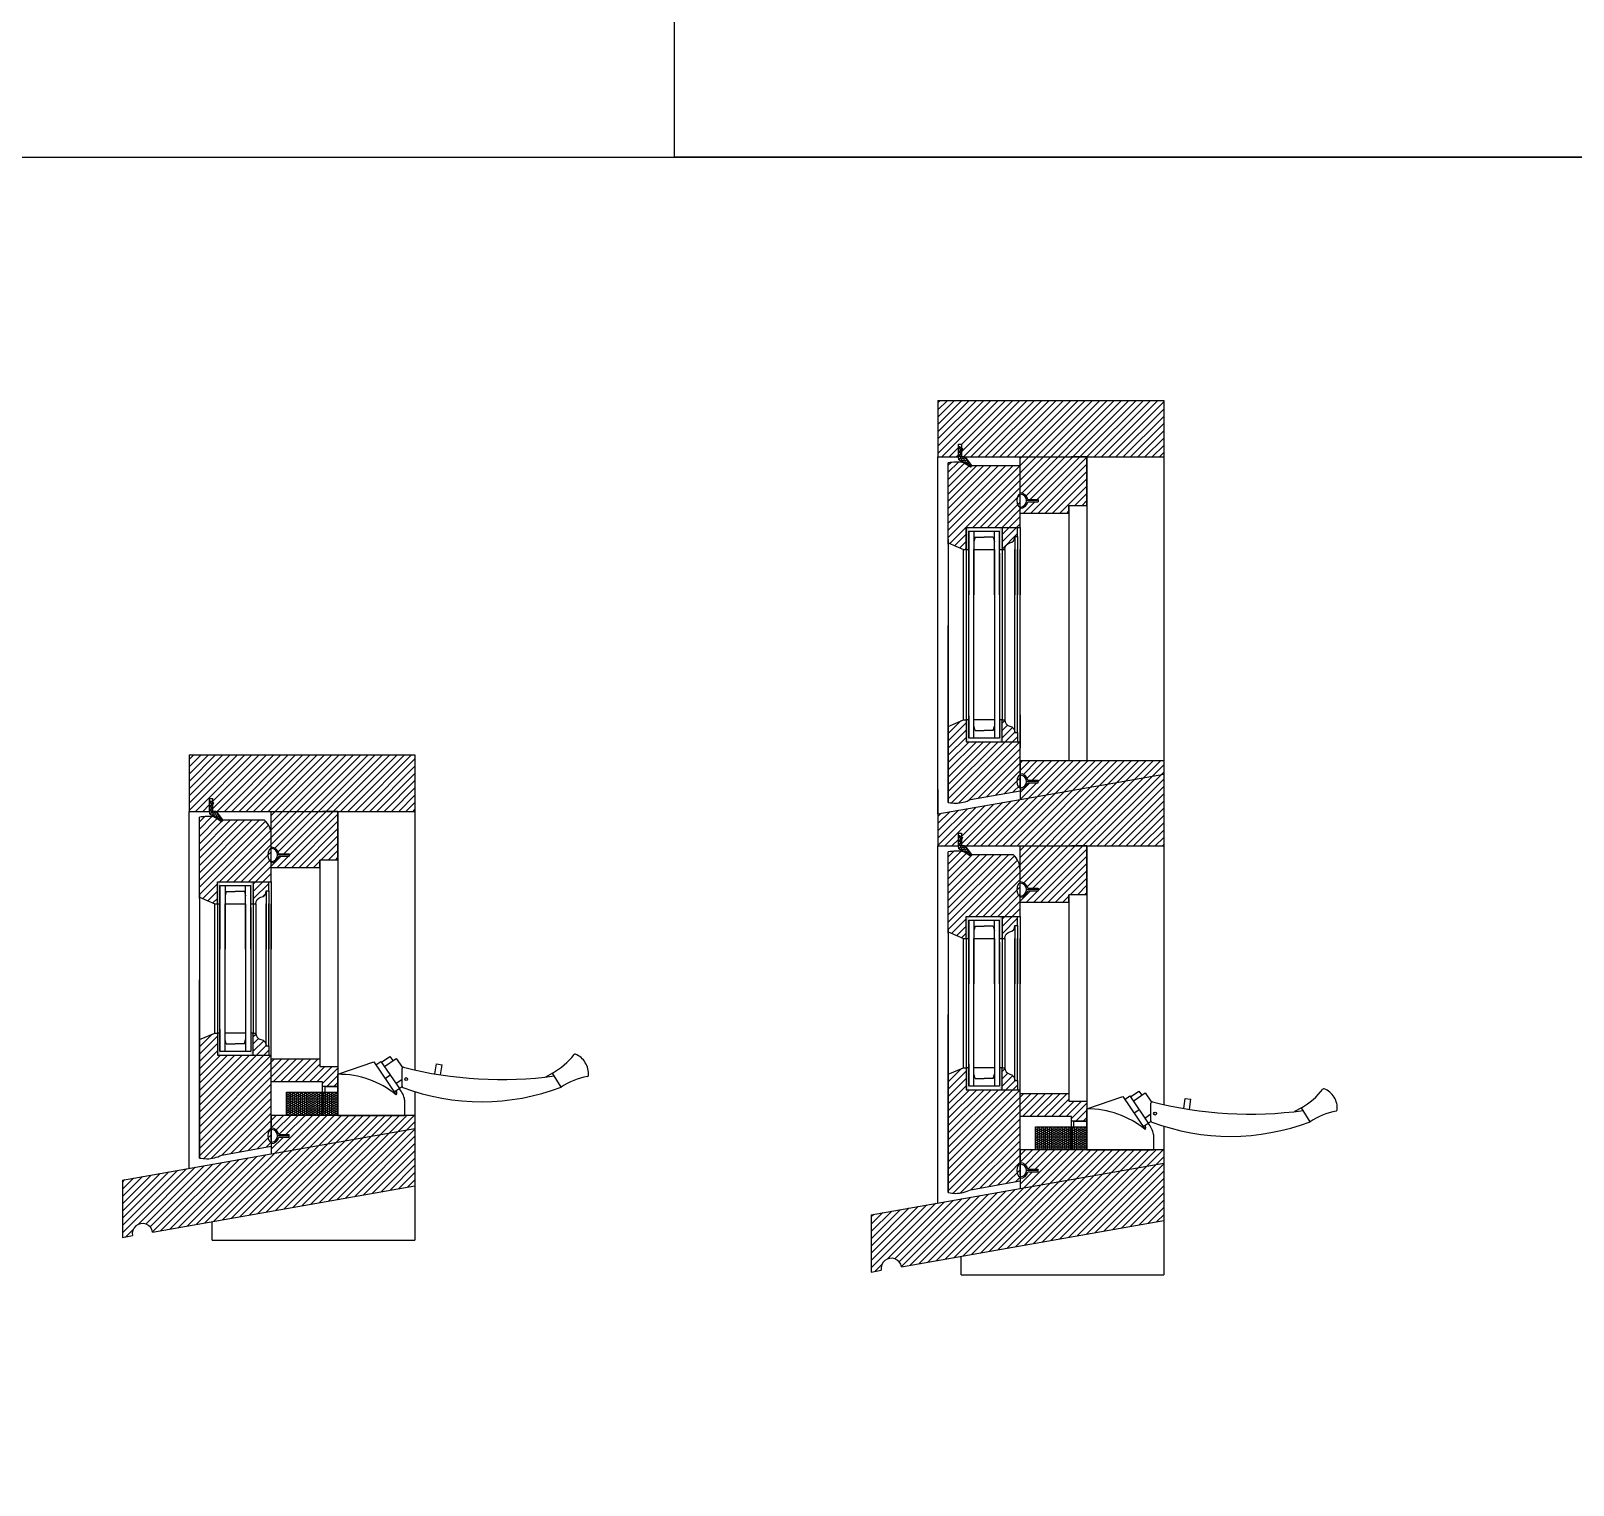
# Model space of a CAD drawing. Header units: inches. Extents: x 1985 to 11287, y 379 to 3234.
# Drawn here: x 8976.57 to 9014.13, y 1786.76 to 1822.18 of the extents above; entities that cross this region are included whole.
import ezdxf

# ---------------------------------------------------------------- set-up
doc = ezdxf.new("R2010")
doc.units = ezdxf.units.IN
doc.header["$MEASUREMENT"] = 0
for name, color, linetype in [('glass 99', 6, 'CONTINUOUS'), ('glazing tape 99', 7, 'CONTINUOUS'), ('hardware 99', 94, 'CONTINUOUS'), ('hatch 99', 1, 'CONTINUOUS'), ('separation 99', 3, 'CONTINUOUS'), ('weatherstripping 99', 5, 'CONTINUOUS'), ('wood detail 99', 7, 'CONTINUOUS')]:
    doc.layers.add(name, color=color, linetype=linetype)
pattern_1 = [(45, (8567.92054, 1741.58993), (-0.088388348, 0.088388348), [])]

msp = doc.modelspace()

# ---------------------------------------------------------------- hatches: boundary and pattern name
at = {"layer": 'glazing tape 99'}
h = msp.add_hatch(color=256, dxfattribs=at)
h.paths.add_polyline_path([(8999.412384, 1809.549041), (8999.349884, 1809.549041), (8999.349884, 1810.084755), (8999.412384, 1810.084755)])
h.paths.add_polyline_path([(9000.224884, 1809.549041), (9000.162384, 1809.549041), (9000.162384, 1810.084755), (9000.224884, 1810.084755)])
h = msp.add_hatch(color=256, dxfattribs=at)
h.paths.add_polyline_path([(8999.412384, 1805.399159), (8999.349884, 1805.399159), (8999.349884, 1804.863445), (8999.412384, 1804.863445)])
h.paths.add_polyline_path([(9000.224884, 1805.399159), (9000.162384, 1805.399159), (9000.162384, 1804.863445), (9000.224884, 1804.863445)])
h = msp.add_hatch(color=256, dxfattribs=at)
h.paths.add_polyline_path([(8981.171791, 1800.917864), (8981.109291, 1800.917864), (8981.109291, 1801.453579), (8981.171791, 1801.453579)])
h.paths.add_polyline_path([(8981.984291, 1800.917864), (8981.921791, 1800.917864), (8981.921791, 1801.453579), (8981.984291, 1801.453579)])
h = msp.add_hatch(color=256, dxfattribs=at)
h.paths.add_polyline_path([(8999.412384, 1800.074834), (8999.349884, 1800.074834), (8999.349884, 1800.610548), (8999.412384, 1800.610548)])
h.paths.add_polyline_path([(9000.224884, 1800.074834), (9000.162384, 1800.074834), (9000.162384, 1800.610548), (9000.224884, 1800.610548)])
h = msp.add_hatch(color=256, dxfattribs=at)
h.paths.add_polyline_path([(8981.171791, 1797.767982), (8981.109291, 1797.767982), (8981.109291, 1797.232268), (8981.171791, 1797.232268)])
h.paths.add_polyline_path([(8981.984291, 1797.767982), (8981.921791, 1797.767982), (8981.921791, 1797.232268), (8981.984291, 1797.232268)])
h = msp.add_hatch(color=256, dxfattribs=at)
h.paths.add_polyline_path([(8999.412384, 1796.924952), (8999.349884, 1796.924952), (8999.349884, 1796.389238), (8999.412384, 1796.389238)])
h.paths.add_polyline_path([(9000.224884, 1796.924952), (9000.162384, 1796.924952), (9000.162384, 1796.389238), (9000.224884, 1796.389238)])
at = {"layer": 'hardware 99'}
h = msp.add_hatch(dxfattribs=at)
h.set_pattern_fill('HONEY', color=256, scale=0.25, style=0)
h.set_pattern_definition([(0, (8579.83213, 1546.560056), (0.046875, 0.0270632937), [0.03125, -0.0625]), (120, (8579.83213, 1546.560056), (-0.0468749999, 0.027063294), [0.03125, -0.0625]), (60, (8579.83213, 1546.560056), (1e-10, 0.0541265877), [-0.0625, 0.03125])])
h.paths.add_polyline_path([(8982.796791, 1796.326531), (8982.796791, 1795.764031), (8984.046791, 1795.764031), (8984.046791, 1796.326531)])
h = msp.add_hatch(dxfattribs=at)
h.set_pattern_fill('HONEY', color=256, scale=0.25, style=0)
h.set_pattern_definition([(0, (8598.07272, 1545.717026), (0.046875, 0.0270632937), [0.03125, -0.0625]), (120, (8598.07272, 1545.717026), (-0.0468749999, 0.027063294), [0.03125, -0.0625]), (60, (8598.07272, 1545.717026), (1e-10, 0.0541265877), [-0.0625, 0.03125])])
h.paths.add_polyline_path([(9001.037384, 1795.4835), (9001.037384, 1794.921), (9002.287384, 1794.921), (9002.287384, 1795.4835)])
at = {"layer": 'hatch 99'}
h = msp.add_hatch(dxfattribs=at)
h.set_pattern_fill('ANSI31', color=256, style=0)
h.set_pattern_definition(pattern_1)
h.paths.add_polyline_path([(8998.662384, 1813.174041), (8998.662384, 1811.799041), (8999.162433, 1811.799041), (8999.162433, 1812.111541), (8999.232433, 1812.111541), (8999.232433, 1811.799041), (9004.162384, 1811.799041), (9004.162384, 1813.174041)])
h.paths.add_polyline_path([(8999.47453, 1811.59035, 0.141972216), (8999.092188, 1811.672421, 0.035496617), (8998.912384, 1811.655355), (8998.912384, 1809.709755), (8999.287384, 1809.549041), (8999.349884, 1809.549041), (8999.349884, 1810.084755), (9000.662384, 1810.084755), (9000.662384, 1811.299041), (9000.662384, 1811.59035)])
h.paths.add_polyline_path([(9000.537384, 1809.861541), (9000.599884, 1809.861541), (9000.599884, 1810.084755), (9000.224884, 1810.084755), (9000.224884, 1809.549041), (9000.287384, 1809.549041, -0.375199902), (9000.412384, 1809.705291, 0.350781059), (9000.537384, 1809.848418)])
h.paths.add_polyline_path([(9001.099884, 1810.767341), (9001.099884, 1810.704841), (9000.847261, 1810.704841, -0.365977382), (9000.662384, 1810.548591), (9000.662384, 1810.424041), (9001.849884, 1810.424041), (9001.849884, 1810.611541), (9002.287384, 1810.611541), (9002.287384, 1811.799041), (9000.662384, 1811.799041), (9000.662384, 1811.049041), (9000.662384, 1810.923591, -0.365977382), (9000.847261, 1810.767341)])
h = msp.add_hatch(dxfattribs=at)
h.set_pattern_fill('ANSI31', color=256, style=0)
h.set_pattern_definition(pattern_1)
h.paths.add_polyline_path([(9000.224884, 1804.863445), (9000.599884, 1804.863445), (9000.599884, 1805.086659), (9000.537384, 1805.086659), (9000.537384, 1805.099781, 0.350781055), (9000.412384, 1805.242909, -0.375199902), (9000.287384, 1805.399159), (9000.224884, 1805.399159)])
h.paths.add_polyline_path([(9000.662384, 1804.863445), (8999.349884, 1804.863445), (8999.349884, 1805.399159), (8999.287384, 1805.399159), (8998.912384, 1805.238445), (8998.912384, 1805.158087), (8998.912384, 1803.385402, 0.035496617), (8999.092188, 1803.368336, 0.12567906), (8999.455163, 1803.45795), (9000.662384, 1803.670816), (9000.662384, 1804.395207)])
h.paths.add_polyline_path([(9000.662384, 1804.395207), (9000.662384, 1804.082707, -0.365977382), (9000.847261, 1803.926457), (9001.099884, 1803.926457), (9001.099884, 1803.863957), (9000.847261, 1803.863957, -0.365977382), (9000.662384, 1803.707707), (9000.662384, 1803.457689), (9004.162384, 1804.074834), (9004.162384, 1804.395207)])
h.paths.add_polyline_path([(9000.662384, 1803.457689), (8998.662384, 1803.105035), (8998.662384, 1802.324834), (8999.162433, 1802.324834), (8999.162433, 1802.637334), (8999.232433, 1802.637334), (8999.232433, 1802.324834), (9004.162384, 1802.324834), (9004.162384, 1804.074834)])
h.paths.add_polyline_path([(9000.662384, 1802.324834), (9000.662384, 1801.637334), (9000.662384, 1801.449384, -0.365977382), (9000.847261, 1801.293134), (9001.099884, 1801.293134), (9001.099884, 1801.230634), (9000.847261, 1801.230634, -0.365977382), (9000.662384, 1801.074384), (9000.662384, 1800.949834), (9001.849884, 1800.949834), (9001.849884, 1801.137334), (9002.287384, 1801.137334), (9002.287384, 1802.324834)])
h.paths.add_polyline_path([(8999.47453, 1802.116143, 0.141972216), (8999.092188, 1802.198214, 0.035496617), (8998.912384, 1802.181148), (8998.912384, 1800.235548), (8999.287384, 1800.074834), (8999.349884, 1800.074834), (8999.349884, 1800.610548), (9000.662384, 1800.610548), (9000.662384, 1801.741143, 0.215250437), (9000.493103, 1802.116143)])
h.paths.add_polyline_path([(9000.224884, 1800.074834), (9000.287384, 1800.074834, -0.375199902), (9000.412384, 1800.231084, 0.350781059), (9000.537384, 1800.374212), (9000.537384, 1800.387334), (9000.599884, 1800.387334), (9000.599884, 1800.610548), (9000.224884, 1800.610548)])
h = msp.add_hatch(dxfattribs=at)
h.set_pattern_fill('ANSI31', color=256, style=0)
h.set_pattern_definition(pattern_1)
h.paths.add_polyline_path([(8982.296791, 1801.230364), (8982.359291, 1801.230364), (8982.359291, 1801.453579), (8981.984291, 1801.453579), (8981.984291, 1800.917864), (8982.046791, 1800.917864, -0.375199902), (8982.171791, 1801.074114, 0.350781059), (8982.296791, 1801.217242)])
h.paths.add_polyline_path([(8982.421791, 1801.453579), (8982.421791, 1802.584173, 0.215250437), (8982.25251, 1802.959173), (8981.233938, 1802.959173, 0.141972216), (8980.851595, 1803.041245, 0.035496617), (8980.671791, 1803.024178), (8980.671791, 1801.078579), (8981.046791, 1800.917864), (8981.109291, 1800.917864), (8981.109291, 1801.453579)])
h.paths.add_polyline_path([(8982.421791, 1802.417864), (8982.421791, 1802.292414, -0.365977382), (8982.606669, 1802.136164), (8982.859291, 1802.136164), (8982.859291, 1802.073664), (8982.606669, 1802.073664, -0.365977382), (8982.421791, 1801.917414), (8982.421791, 1801.792864), (8983.609291, 1801.792864), (8983.609291, 1801.980364), (8984.046791, 1801.980364), (8984.046791, 1803.167864), (8982.421791, 1803.167864)])
h.paths.add_polyline_path([(8985.921791, 1803.167864), (8985.921791, 1804.542864), (8980.421791, 1804.542864), (8980.421791, 1803.167864), (8980.92184, 1803.167864), (8980.92184, 1803.480364), (8980.99184, 1803.480364), (8980.99184, 1803.167864)])
h = msp.add_hatch(dxfattribs=at)
h.set_pattern_fill('ANSI31', color=256, style=0)
h.set_pattern_definition(pattern_1)
h.paths.add_polyline_path([(8982.359291, 1797.232268), (8982.359291, 1797.455482), (8982.296791, 1797.455482), (8982.296791, 1797.468605, 0.350781055), (8982.171791, 1797.611732, -0.375199902), (8982.046791, 1797.767982), (8981.984291, 1797.767982), (8981.984291, 1797.232268)])
h.paths.add_polyline_path([(8982.421791, 1797.232268), (8981.109291, 1797.232268), (8981.109291, 1797.767982), (8981.046791, 1797.767982), (8980.671791, 1797.607268), (8980.671791, 1797.526911), (8980.671791, 1794.724326, 0.035496617), (8980.851595, 1794.70726, 0.12567906), (8981.214571, 1794.796874), (8982.421791, 1795.009739), (8982.421791, 1795.764031)])
h.paths.add_polyline_path([(8983.671791, 1796.576531), (8983.671791, 1796.464031), (8984.046791, 1796.464031), (8984.046791, 1796.951531), (8983.609291, 1796.951531), (8983.609291, 1797.139031), (8982.421791, 1797.139031), (8982.421791, 1796.951531), (8982.421791, 1796.576531)])
h.paths.add_polyline_path([(8982.421791, 1795.764031), (8982.421791, 1795.451531, -0.365977382), (8982.606669, 1795.295281), (8982.859291, 1795.295281), (8982.859291, 1795.232781), (8982.606669, 1795.232781, -0.365977382), (8982.421791, 1795.076531), (8982.421791, 1794.826513), (8985.921791, 1795.443658), (8985.921791, 1795.764031)])
h.paths.add_polyline_path([(8982.421791, 1794.826513), (8978.796791, 1794.187328), (8978.796791, 1792.791116), (8979.040852, 1792.834151, -1), (8979.533256, 1792.920975), (8985.921791, 1794.047446), (8985.921791, 1795.443658)])
h = msp.add_hatch(dxfattribs=at)
h.set_pattern_fill('ANSI31', color=256, style=0)
h.set_pattern_definition(pattern_1)
h.paths.add_polyline_path([(9000.224884, 1796.389238), (9000.599884, 1796.389238), (9000.599884, 1796.612452), (9000.537384, 1796.612452), (9000.537384, 1796.625574, 0.350781055), (9000.412384, 1796.768702, -0.375199902), (9000.287384, 1796.924952), (9000.224884, 1796.924952)])
h.paths.add_polyline_path([(9000.662384, 1796.389238), (8999.349884, 1796.389238), (8999.349884, 1796.924952), (8999.287384, 1796.924952), (8998.912384, 1796.764238), (8998.912384, 1796.683881), (8998.912384, 1793.881296, 0.035496617), (8999.092188, 1793.864229, 0.12567906), (8999.455163, 1793.953844), (9000.662384, 1794.166709), (9000.662384, 1794.921)])
h.paths.add_polyline_path([(9001.912384, 1795.7335), (9001.912384, 1795.621), (9002.287384, 1795.621), (9002.287384, 1796.1085), (9001.849884, 1796.1085), (9001.849884, 1796.296), (9000.662384, 1796.296), (9000.662384, 1796.1085), (9000.662384, 1795.7335)])
h.paths.add_polyline_path([(9004.162384, 1794.600627), (9004.162384, 1794.921), (9000.662384, 1794.921), (9000.662384, 1794.6085, -0.365977382), (9000.847261, 1794.45225), (9001.099884, 1794.45225), (9001.099884, 1794.38975), (9000.847261, 1794.38975, -0.365977382), (9000.662384, 1794.2335), (9000.662384, 1793.983483)])
h.paths.add_polyline_path([(9000.662384, 1793.983483), (8997.037384, 1793.344297), (8997.037384, 1791.948086), (8997.281444, 1791.99112, -1), (8997.773848, 1792.077944), (9004.162384, 1793.204416), (9004.162384, 1794.600627)])
at = {"layer": 'weatherstripping 99'}
h = msp.add_hatch(dxfattribs=at)
h.set_pattern_fill('HONEY', color=256, scale=0.25, angle=-90, style=0)
h.set_pattern_definition([(90, (8739.681088, 1391.02209), (0.0270632938, 0.046875), [0.03125, -0.0625]), (330, (8739.681088, 1391.02209), (0.027063294, -0.0468749999), [0.03125, -0.0625]), (30, (8739.681088, 1391.02209), (0.0541265877, 1e-10), [-0.0625, 0.03125])])
h.paths.add_polyline_path([(8999.323237, 1811.792816, 0.232445164), (8999.31057, 1811.799041), (8999.240933, 1811.799041, -0.414213562), (8999.224933, 1811.815041), (8999.224933, 1811.932041), (8999.256433, 1812.005084), (8999.197558, 1812.046162, 0.153488459), (8999.188403, 1812.049041), (8999.178433, 1812.049041, 0.414213562), (8999.162433, 1812.033041), (8999.162433, 1811.745313, 0.256161577), (8999.16983, 1811.731823), (8999.445601, 1811.555949, 0.35180203), (8999.465518, 1811.558125), (8999.477484, 1811.570091, 0.377155593), (8999.478837, 1811.59118)])
h = msp.add_hatch(dxfattribs=at)
h.set_pattern_fill('HONEY', color=256, scale=0.25, angle=-90, style=0)
h.set_pattern_definition([(90, (8721.440496, 1382.390915), (0.0270632938, 0.046875), [0.03125, -0.0625]), (330, (8721.440496, 1382.390915), (0.027063294, -0.0468749999), [0.03125, -0.0625]), (30, (8721.440496, 1382.390915), (0.0541265877, 1e-10), [-0.0625, 0.03125])])
h.paths.add_polyline_path([(8981.082644, 1803.161639, 0.232445164), (8981.069977, 1803.167864), (8981.00034, 1803.167864, -0.414213562), (8980.98434, 1803.183864), (8980.98434, 1803.300864), (8981.01584, 1803.373907), (8980.956966, 1803.414986, 0.153488459), (8980.94781, 1803.417864), (8980.93784, 1803.417864, 0.414213562), (8980.92184, 1803.401864), (8980.92184, 1803.114137, 0.256161577), (8980.929237, 1803.100647), (8981.205008, 1802.924773, 0.35180203), (8981.224925, 1802.926949), (8981.236891, 1802.938915, 0.377155593), (8981.238244, 1802.960004)])
h = msp.add_hatch(dxfattribs=at)
h.set_pattern_fill('HONEY', color=256, scale=0.25, angle=-90, style=0)
h.set_pattern_definition([(90, (8739.681088, 1381.547884), (0.0270632938, 0.046875), [0.03125, -0.0625]), (330, (8739.681088, 1381.547884), (0.027063294, -0.0468749999), [0.03125, -0.0625]), (30, (8739.681088, 1381.547884), (0.0541265877, 1e-10), [-0.0625, 0.03125])])
h.paths.add_polyline_path([(8999.323237, 1802.318609, 0.232445164), (8999.31057, 1802.324834), (8999.240933, 1802.324834, -0.414213562), (8999.224933, 1802.340834), (8999.224933, 1802.457834), (8999.256433, 1802.530877), (8999.197558, 1802.571956, 0.153488459), (8999.188403, 1802.574834), (8999.178433, 1802.574834, 0.414213562), (8999.162433, 1802.558834), (8999.162433, 1802.271107, 0.256161577), (8999.16983, 1802.257617), (8999.445601, 1802.081742, 0.35180203), (8999.465518, 1802.083919), (8999.477484, 1802.095885, 0.377155593), (8999.478837, 1802.116973)])

# ---------------------------------------------------------------- linework, layer by layer
at = {"layer": 'glass 99'}
for p, q in [((8999.412384, 1809.991005), (8999.412384, 1808.441922)), ((8999.412384, 1809.455291), (8999.412384, 1809.991005)), ((8999.412384, 1809.991005), (9000.162384, 1809.991005)), ((8999.537384, 1809.991005), (8999.537384, 1808.441922)), ((9000.037384, 1808.441922), (9000.037384, 1809.991005)), ((9000.162384, 1808.441922), (9000.162384, 1809.991005)), ((8999.567375, 1809.849135), (8999.537384, 1809.741352)), ((8999.567375, 1809.849135), (8999.787384, 1809.849135)), ((9000.007392, 1809.849135), (8999.787384, 1809.849135)), ((9000.007392, 1809.849135), (9000.037384, 1809.741352)), ((8999.412384, 1804.957195), (8999.412384, 1809.455291)), ((8999.537384, 1804.957195), (8999.537384, 1809.549041)), ((8999.537384, 1809.549041), (9000.037384, 1809.549041)), ((9000.037384, 1809.549041), (9000.037384, 1804.957195)), ((9000.162384, 1809.455291), (9000.162384, 1804.957195)), ((8999.412384, 1805.492909), (8999.412384, 1804.957195)), ((9000.037384, 1805.399159), (8999.537384, 1805.399159)), ((8999.567375, 1805.134779), (8999.537384, 1805.242561)), ((8999.567375, 1805.134779), (8999.787384, 1805.134779)), ((9000.007392, 1805.134779), (8999.787384, 1805.134779)), ((9000.007392, 1805.134779), (9000.037384, 1805.242561)), ((8999.412384, 1804.957195), (9000.162384, 1804.957195)), ((8981.171791, 1801.359829), (8981.171791, 1799.810746)), ((8981.171791, 1800.824114), (8981.171791, 1801.359829)), ((8981.171791, 1801.359829), (8981.921791, 1801.359829)), ((8981.296791, 1801.359829), (8981.296791, 1799.810746)), ((8981.796791, 1799.810746), (8981.796791, 1801.359829)), ((8981.921791, 1799.810746), (8981.921791, 1801.359829)), ((8981.326783, 1801.217959), (8981.296791, 1801.110176)), ((8981.326783, 1801.217959), (8981.546791, 1801.217959)), ((8981.7668, 1801.217959), (8981.546791, 1801.217959)), ((8981.7668, 1801.217959), (8981.796791, 1801.110176)), ((8981.171791, 1797.326018), (8981.171791, 1800.824114)), ((8981.296791, 1797.326018), (8981.296791, 1800.917864)), ((8981.296791, 1800.917864), (8981.796791, 1800.917864)), ((8981.796791, 1800.917864), (8981.796791, 1797.326018)), ((8981.921791, 1800.824114), (8981.921791, 1797.326018)), ((8999.412384, 1800.516798), (8999.412384, 1798.967716)), ((8999.412384, 1799.981084), (8999.412384, 1800.516798)), ((8999.412384, 1800.516798), (9000.162384, 1800.516798)), ((8999.537384, 1800.516798), (8999.537384, 1798.967716)), ((8999.567375, 1800.374928), (8999.537384, 1800.267146)), ((8999.567375, 1800.374928), (8999.787384, 1800.374928)), ((9000.007392, 1800.374928), (8999.787384, 1800.374928)), ((9000.007392, 1800.374928), (9000.037384, 1800.267146)), ((9000.037384, 1798.967716), (9000.037384, 1800.516798)), ((9000.162384, 1798.967716), (9000.162384, 1800.516798)), ((8999.412384, 1796.482988), (8999.412384, 1799.981084)), ((8999.537384, 1796.482988), (8999.537384, 1800.074834)), ((8999.537384, 1800.074834), (9000.037384, 1800.074834)), ((9000.037384, 1800.074834), (9000.037384, 1796.482988)), ((9000.162384, 1799.981084), (9000.162384, 1796.482988)), ((8981.171791, 1797.861732), (8981.171791, 1797.326018)), ((8981.796791, 1797.767982), (8981.296791, 1797.767982)), ((8981.326783, 1797.503602), (8981.296791, 1797.611385)), ((8981.7668, 1797.503602), (8981.796791, 1797.611385)), ((8981.171791, 1797.326018), (8981.921791, 1797.326018)), ((8981.326783, 1797.503602), (8981.546791, 1797.503602)), ((8981.7668, 1797.503602), (8981.546791, 1797.503602)), ((8999.412384, 1797.018702), (8999.412384, 1796.482988)), ((9000.037384, 1796.924952), (8999.537384, 1796.924952)), ((8999.412384, 1796.482988), (9000.162384, 1796.482988)), ((8999.567375, 1796.660572), (8999.537384, 1796.768355)), ((8999.567375, 1796.660572), (8999.787384, 1796.660572)), ((9000.007392, 1796.660572), (8999.787384, 1796.660572)), ((9000.007392, 1796.660572), (9000.037384, 1796.768355))]:
    msp.add_line(p, q, dxfattribs=at)
at = {"layer": 'hardware 99'}
for p, q in [((8984.046791, 1796.764031), (8984.921791, 1797.064031)), ((8984.921791, 1797.064031), (8985.466791, 1796.264031)), ((8984.969085, 1796.994609), (8985.093052, 1797.079061)), ((8985.093052, 1797.079061), (8985.543465, 1796.417905)), ((8985.107127, 1797.0584), (8985.313738, 1797.199154)), ((8985.177504, 1796.955094), (8985.46676, 1797.15215)), ((8985.313738, 1797.199154), (8985.384116, 1797.095849)), ((8985.46676, 1797.15215), (8985.619971, 1796.927253)), ((8985.609291, 1796.472263), (8985.609291, 1796.904302)), ((8986.408562, 1796.772675), (8986.443253, 1797.017482)), ((8986.443253, 1797.017482), (8986.581868, 1796.997839)), ((8986.546791, 1796.750312), (8986.581868, 1796.997839)), ((8983.734291, 1796.326531), (8983.734291, 1796.464031)), ((8983.734291, 1796.464031), (8984.046791, 1796.464031)), ((8985.194291, 1796.664031), (8985.318258, 1796.748483)), ((8985.419498, 1796.333452), (8985.610564, 1796.463616)), ((8985.459012, 1796.541872), (8985.609291, 1796.644249)), ((8989.275062, 1796.792824), (8989.105175, 1796.697843)), ((8989.484291, 1796.451531), (8989.275062, 1796.792824)), ((8982.796791, 1795.764031), (8982.796791, 1796.326531)), ((8982.796791, 1796.326531), (8984.046791, 1796.326531)), ((9002.287384, 1795.921), (9003.162384, 1796.221)), ((9003.162384, 1796.221), (9003.707384, 1795.421)), ((9003.209677, 1796.151579), (9003.333644, 1796.236031)), ((9003.333644, 1796.236031), (9003.784057, 1795.574874)), ((9003.34772, 1796.21537), (9003.554331, 1796.356124)), ((9003.418097, 1796.112064), (9003.707353, 1796.30912)), ((9003.554331, 1796.356124), (9003.624708, 1796.252818)), ((9003.707353, 1796.30912), (9003.860564, 1796.084223)), ((9004.649154, 1795.929645), (9004.683846, 1796.174452)), ((9004.683846, 1796.174452), (9004.822461, 1796.154809)), ((9004.787384, 1795.907282), (9004.822461, 1796.154809)), ((8984.046791, 1795.764031), (8982.796791, 1795.764031)), ((9003.434884, 1795.821), (9003.558851, 1795.905453)), ((9003.699605, 1795.698841), (9003.849884, 1795.801219)), ((9003.849884, 1795.629232), (9003.849884, 1796.061272)), ((9007.515654, 1795.949794), (9007.345768, 1795.854813)), ((9007.724884, 1795.6085), (9007.515654, 1795.949794)), ((9001.037384, 1794.921), (9001.037384, 1795.4835)), ((9001.037384, 1795.4835), (9002.287384, 1795.4835)), ((9001.974884, 1795.4835), (9001.974884, 1795.621)), ((9001.974884, 1795.621), (9002.287384, 1795.621)), ((9003.66009, 1795.490422), (9003.851157, 1795.620586)), ((9002.287384, 1794.921), (9001.037384, 1794.921))]:
    msp.add_line(p, q, dxfattribs=at)
at = {"layer": 'hardware 99', "linetype": 'Continuous'}
for p, q in [((8984.046791, 1795.764031), (8984.046791, 1796.764031)), ((8984.046791, 1795.764031), (8984.046791, 1796.764031)), ((8985.671791, 1796.139031), (8985.671791, 1795.764031)), ((8984.046791, 1795.764031), (8985.671791, 1795.764031)), ((9002.287384, 1794.921), (9002.287384, 1795.921)), ((9002.287384, 1794.921), (9002.287384, 1795.921)), ((9003.912384, 1795.296), (9003.912384, 1794.921)), ((9002.287384, 1794.921), (9003.912384, 1794.921))]:
    msp.add_line(p, q, dxfattribs=at)
at = {"layer": 'hardware 99'}
for centre in [(8985.708794, 1796.648744), (9003.949387, 1795.805713)]:
    msp.add_circle(centre, 0.034449, dxfattribs=at)
for centre, radius, start, end in [((8988.38561, 1798.349822), 1.793144, 299.7376336, 321.8901844), ((8989.819946, 1797.22442), 0.03, 68.9141163, 141.3772068), ((8989.64574, 1796.790178), 0.49788, 31.0305248, 68.1872996), ((8985.639291, 1796.904302), 0.03, 75.7826662, 180), ((8988.0226, 1806.311077), 9.673998, 255.7826662, 277.6905277), ((8989.650098, 1796.783069), 0.49788, 354.83335, 31.9901248), ((8984.059131, 1794.532674), 2.23139, 50.8875344, 90.3168407), ((8985.639291, 1796.472263), 0.03, 180, 249.403531), ((8987.546791, 1801.548034), 5.452362, 249.403531, 290.8149319), ((8990.468324, 1794.952516), 1.793144, 101.1304652, 123.2830159), ((8990.116114, 1796.741314), 0.03, 281.6434428, 354.1065333), ((8985.396153, 1796.312681), 0.085771, 325.4437645, 36.9526448), ((8985.140107, 1796.0501), 0.539071, 9.4954638, 42.4631586), ((9003.879884, 1796.061272), 0.03, 75.7826662, 180), ((9006.263192, 1805.468047), 9.673998, 255.7826662, 277.6905277), ((9006.626203, 1797.506791), 1.793144, 299.7376336, 321.8901844), ((9008.060539, 1796.38139), 0.03, 68.9141163, 141.3772068), ((9007.886333, 1795.947147), 0.49788, 31.0305248, 68.1872996), ((9007.890691, 1795.940039), 0.49788, 354.83335, 31.9901248), ((9002.299723, 1793.689644), 2.23139, 50.8875344, 90.3168407), ((9008.708916, 1794.109486), 1.793144, 101.1304652, 123.2830159), ((9008.356707, 1795.898283), 0.03, 281.6434428, 354.1065333), ((9003.636745, 1795.469651), 0.085771, 325.4437645, 36.9526448), ((9003.380699, 1795.20707), 0.539071, 9.4954638, 42.4631586), ((9003.879884, 1795.629232), 0.03, 180, 249.403531), ((9005.787384, 1800.705003), 5.452362, 249.403531, 290.8149319)]:
    msp.add_arc(centre, radius, start, end, dxfattribs=at)
at = {"layer": 'separation 99'}
for points in [[(8992.24498, 1851.280179), (9047.87246, 1851.280179), (9047.87246, 1819.09945), (8992.24498, 1819.09945)], [(8916.275899, 1819.09945), (9047.87246, 1819.09945), (9047.87246, 1686.862257), (8916.275899, 1686.862257)]]:
    msp.add_lwpolyline(points, close=True, dxfattribs=at)
at = {"layer": 'weatherstripping 99'}
for p, q in [((8999.162433, 1812.033041), (8999.162433, 1811.745313)), ((8999.178433, 1812.049041), (8999.188403, 1812.049041)), ((8999.197558, 1812.046162), (8999.256433, 1812.005084)), ((8999.256433, 1812.005084), (8999.224933, 1811.932041)), ((8999.224933, 1811.932041), (8999.224933, 1811.815041)), ((8999.445601, 1811.555949), (8999.16983, 1811.731823)), ((8999.31057, 1811.799041), (8999.240933, 1811.799041)), ((8999.323237, 1811.792816), (8999.478837, 1811.59118)), ((8999.465518, 1811.558125), (8999.477484, 1811.570091)), ((9001.099884, 1810.736091), (9000.818634, 1810.736091)), ((9001.099884, 1803.895207), (9000.818634, 1803.895207)), ((8980.92184, 1803.401864), (8980.92184, 1803.114137)), ((8980.93784, 1803.417864), (8980.94781, 1803.417864)), ((8980.956966, 1803.414986), (8981.01584, 1803.373907)), ((8981.01584, 1803.373907), (8980.98434, 1803.300864)), ((8980.98434, 1803.300864), (8980.98434, 1803.183864)), ((8981.205008, 1802.924773), (8980.929237, 1803.100647)), ((8981.069977, 1803.167864), (8981.00034, 1803.167864)), ((8981.082644, 1803.161639), (8981.238244, 1802.960004)), ((8981.224925, 1802.926949), (8981.236891, 1802.938915)), ((8999.162433, 1802.558834), (8999.162433, 1802.271107)), ((8999.178433, 1802.574834), (8999.188403, 1802.574834)), ((8999.197558, 1802.571956), (8999.256433, 1802.530877)), ((8999.256433, 1802.530877), (8999.224933, 1802.457834)), ((8982.859291, 1802.104914), (8982.578041, 1802.104914)), ((8999.445601, 1802.081742), (8999.16983, 1802.257617)), ((8999.224933, 1802.457834), (8999.224933, 1802.340834)), ((8999.31057, 1802.324834), (8999.240933, 1802.324834)), ((8999.323237, 1802.318609), (8999.478837, 1802.116973)), ((8999.465518, 1802.083919), (8999.477484, 1802.095885)), ((9001.099884, 1801.261884), (9000.818634, 1801.261884)), ((8982.859291, 1795.264031), (8982.578041, 1795.264031)), ((9001.099884, 1794.421), (9000.818634, 1794.421))]:
    msp.add_line(p, q, dxfattribs=at)
for centre, radius, start, end in [((8999.178433, 1812.033041), 0.016, 90, 180), ((8999.188403, 1812.033041), 0.016, 55.0954375, 90), ((8999.178433, 1811.745313), 0.016, 180, 237.4720979), ((8999.240933, 1811.815041), 0.016, 180, 270), ((8999.31057, 1811.783041), 0.016, 37.6569919, 90), ((8999.454204, 1811.569439), 0.016, 237.4720979, 315), ((8999.46617, 1811.581405), 0.016, 315, 37.6569919), ((9000.831771, 1810.736091), 0.25, 150.0887142, 209.9112858), ((9000.669247, 1810.829589), 0.0625, 85.8019524, 150.0887142), ((9000.662384, 1810.736091), 0.15625, 274.1980476, 85.8019524), ((9000.669247, 1810.642592), 0.0625, 209.9112858, 274.1980476), ((9000.831771, 1803.895207), 0.25, 150.0887142, 209.9112858), ((9000.669247, 1803.988705), 0.0625, 85.8019524, 150.0887142), ((9000.662384, 1803.895207), 0.15625, 274.1980476, 85.8019524), ((9000.669247, 1803.801708), 0.0625, 209.9112858, 274.1980476), ((8980.93784, 1803.401864), 0.016, 90, 180), ((8980.94781, 1803.401864), 0.016, 55.0954375, 90), ((8980.93784, 1803.114137), 0.016, 180, 237.4720979), ((8981.00034, 1803.183864), 0.016, 180, 270), ((8981.069977, 1803.151864), 0.016, 37.6569919, 90), ((8981.213611, 1802.938263), 0.016, 237.4720979, 315), ((8981.225577, 1802.950229), 0.016, 315, 37.6569919), ((8999.178433, 1802.558834), 0.016, 90, 180), ((8999.188403, 1802.558834), 0.016, 55.0954375, 90), ((8982.591179, 1802.104914), 0.25, 150.0887142, 209.9112858), ((8982.428654, 1802.198413), 0.0625, 85.8019524, 150.0887142), ((8982.421791, 1802.104914), 0.15625, 274.1980476, 85.8019524), ((8999.178433, 1802.271107), 0.016, 180, 237.4720979), ((8999.240933, 1802.340834), 0.016, 180, 270), ((8999.31057, 1802.308834), 0.016, 37.6569919, 90), ((8999.46617, 1802.107198), 0.016, 315, 37.6569919), ((8982.428654, 1802.011416), 0.0625, 209.9112858, 274.1980476), ((8999.454204, 1802.095232), 0.016, 237.4720979, 315), ((9000.831771, 1801.261884), 0.25, 150.0887142, 209.9112858), ((9000.669247, 1801.355382), 0.0625, 85.8019524, 150.0887142), ((9000.662384, 1801.261884), 0.15625, 274.1980476, 85.8019524), ((9000.669247, 1801.168385), 0.0625, 209.9112858, 274.1980476), ((8982.591179, 1795.264031), 0.25, 150.0887142, 209.9112858), ((8982.428654, 1795.357529), 0.0625, 85.8019524, 150.0887142), ((8982.421791, 1795.264031), 0.15625, 274.1980476, 85.8019524), ((8982.428654, 1795.170532), 0.0625, 209.9112858, 274.1980476), ((9000.669247, 1794.514499), 0.0625, 85.8019524, 150.0887142), ((9000.662384, 1794.421), 0.15625, 274.1980476, 85.8019524), ((9000.831771, 1794.421), 0.25, 150.0887142, 209.9112858), ((9000.669247, 1794.327502), 0.0625, 209.9112858, 274.1980476)]:
    msp.add_arc(centre, radius, start, end, dxfattribs=at)
at = {"layer": 'wood detail 99'}
for p, q in [((8998.662384, 1813.174041), (8998.662384, 1811.799041)), ((8998.662384, 1813.174041), (9004.162384, 1813.174041)), ((9004.162384, 1813.174041), (9004.162384, 1804.074834)), ((8999.162433, 1811.799041), (8999.162433, 1812.111541)), ((8999.162433, 1812.111541), (8999.232433, 1812.111541)), ((8999.232433, 1812.111541), (8999.232433, 1811.799041)), ((8998.662384, 1803.105035), (8998.662384, 1811.799041)), ((8998.662384, 1811.799041), (8999.162433, 1811.799041)), ((8998.912384, 1809.674041), (8998.912384, 1811.655355)), ((8999.232433, 1811.799041), (9004.162384, 1811.799041)), ((8999.47453, 1811.59035), (9000.662384, 1811.59035)), ((9000.662384, 1811.049041), (9000.662384, 1811.799041)), ((9000.662384, 1811.799041), (9002.287384, 1811.799041)), ((9002.287384, 1811.799041), (9001.912384, 1811.799041)), ((9002.287384, 1811.799041), (9002.287384, 1811.299041)), ((9002.287384, 1810.611541), (9002.287384, 1811.799041)), ((9000.662384, 1810.084755), (9000.662384, 1811.299041)), ((9002.287384, 1811.299041), (9002.287384, 1805.520207)), ((9001.849884, 1810.424041), (9000.662384, 1810.424041)), ((9001.849884, 1810.611541), (9001.849884, 1804.395207)), ((9001.849884, 1810.424041), (9001.849884, 1810.611541)), ((9002.287384, 1810.611541), (9001.849884, 1810.611541)), ((8999.349884, 1810.084755), (8999.349884, 1805.399159)), ((8999.349884, 1809.549041), (8999.349884, 1810.084755)), ((9000.662384, 1810.084755), (9000.662384, 1808.441922)), ((8998.912384, 1809.790112), (8998.912384, 1808.441922)), ((8998.912384, 1809.674041), (8998.912384, 1805.238445)), ((9000.537384, 1809.861541), (9000.537384, 1808.441922)), ((9000.599884, 1809.861541), (9000.599884, 1808.441922)), ((8999.287384, 1805.399159), (8999.287384, 1809.549041)), ((8999.287384, 1809.549041), (8999.412384, 1809.549041)), ((9000.162384, 1809.549041), (9000.287384, 1809.549041)), ((9000.224884, 1809.549041), (9000.224884, 1805.399159)), ((9000.287384, 1809.549041), (9000.287384, 1805.399159)), ((9000.537384, 1805.086659), (9000.537384, 1809.549041)), ((9000.599884, 1805.086659), (9000.599884, 1809.549041)), ((9000.662384, 1804.863445), (9000.662384, 1809.549041)), ((8998.912384, 1805.158087), (8998.912384, 1807.697577)), ((9000.662384, 1805.520207), (9000.662384, 1804.707707)), ((9001.849884, 1805.707707), (9001.849884, 1805.520207)), ((9002.287384, 1805.520207), (9002.287384, 1804.395207)), ((8998.912384, 1805.280313), (8998.912384, 1803.385402)), ((8998.912384, 1803.385402), (8998.912384, 1805.280313)), ((8999.287384, 1805.399159), (8999.349884, 1805.399159)), ((8999.412384, 1805.399159), (8999.349884, 1805.399159)), ((8999.349884, 1805.399159), (8999.349884, 1804.863445)), ((9000.224884, 1805.399159), (9000.162384, 1805.399159)), ((9000.662384, 1803.781336), (9000.662384, 1804.863445)), ((8980.421791, 1804.542864), (8980.421791, 1803.167864)), ((8980.421791, 1804.542864), (8985.921791, 1804.542864)), ((8985.921791, 1804.542864), (8985.921791, 1803.167864)), ((9000.662384, 1804.395207), (9000.662384, 1803.457689)), ((9004.162384, 1804.395207), (9000.662384, 1804.395207)), ((9000.662384, 1803.457689), (9004.162384, 1804.074834)), ((9004.162384, 1804.074834), (9004.162384, 1802.324834)), ((8998.662384, 1803.699834), (8998.662384, 1802.324834)), ((8999.455163, 1803.45795), (9000.662384, 1803.670816)), ((8980.92184, 1803.167864), (8980.92184, 1803.480364)), ((8980.92184, 1803.480364), (8980.99184, 1803.480364)), ((8980.99184, 1803.480364), (8980.99184, 1803.167864)), ((8998.662384, 1803.105035), (9000.662384, 1803.457689)), ((8980.421791, 1794.473859), (8980.421791, 1803.167864)), ((8980.421791, 1803.167864), (8980.92184, 1803.167864)), ((8980.671791, 1801.042864), (8980.671791, 1803.024178)), ((8980.99184, 1803.167864), (8985.921791, 1803.167864)), ((8981.233938, 1802.959173), (8982.25251, 1802.959173)), ((8982.421791, 1802.417864), (8982.421791, 1803.167864)), ((8982.421791, 1803.167864), (8984.046791, 1803.167864)), ((8984.046791, 1803.167864), (8983.671791, 1803.167864)), ((8984.046791, 1803.167864), (8984.046791, 1802.667864)), ((8984.046791, 1801.980364), (8984.046791, 1803.167864)), ((8985.921791, 1803.167864), (8985.921791, 1796.86794)), ((8982.421791, 1801.453579), (8982.421791, 1802.667864)), ((8984.046791, 1802.667864), (8984.046791, 1796.951531)), ((8999.162433, 1802.324834), (8999.162433, 1802.637334)), ((8999.162433, 1802.637334), (8999.232433, 1802.637334)), ((8999.232433, 1802.637334), (8999.232433, 1802.324834)), ((8998.662384, 1793.630829), (8998.662384, 1802.324834)), ((8998.662384, 1802.324834), (8999.162433, 1802.324834)), ((8998.912384, 1800.199834), (8998.912384, 1802.181148)), ((8999.232433, 1802.324834), (9004.162384, 1802.324834)), ((8999.47453, 1802.116143), (9000.493103, 1802.116143)), ((9000.662384, 1801.637334), (9000.662384, 1802.324834)), ((9000.662384, 1802.324834), (9002.287384, 1802.324834)), ((9002.287384, 1802.324834), (9001.912384, 1802.324834)), ((9002.287384, 1802.324834), (9002.287384, 1801.824834)), ((9002.287384, 1801.137334), (9002.287384, 1802.324834)), ((9004.162384, 1802.324834), (9004.162384, 1796.02491)), ((8983.609291, 1801.792864), (8982.421791, 1801.792864)), ((8983.609291, 1801.980364), (8983.609291, 1797.139031)), ((8983.609291, 1801.792864), (8983.609291, 1801.980364)), ((8984.046791, 1801.980364), (8983.609291, 1801.980364)), ((9000.662384, 1800.610548), (9000.662384, 1801.824834)), ((9002.287384, 1801.824834), (9002.287384, 1796.1085)), ((8981.109291, 1800.917864), (8981.109291, 1801.453579)), ((8982.421791, 1801.453579), (8982.421791, 1799.810746)), ((8980.671791, 1801.158936), (8980.671791, 1799.810746)), ((8980.671791, 1801.042864), (8980.671791, 1797.607268)), ((8982.296791, 1801.230364), (8982.296791, 1799.810746)), ((8982.359291, 1801.230364), (8982.359291, 1799.810746)), ((9001.849884, 1801.137334), (9001.849884, 1796.296)), ((9001.849884, 1800.949834), (9001.849884, 1801.137334)), ((9002.287384, 1801.137334), (9001.849884, 1801.137334)), ((8981.046791, 1797.767982), (8981.046791, 1800.917864)), ((8981.046791, 1800.917864), (8981.171791, 1800.917864)), ((8981.109291, 1800.917864), (8981.109291, 1797.767982)), ((8981.921791, 1800.917864), (8982.046791, 1800.917864)), ((8981.984291, 1800.917864), (8981.984291, 1797.767982)), ((8982.046791, 1800.917864), (8982.046791, 1797.767982)), ((8982.296791, 1797.455482), (8982.296791, 1800.917864)), ((8982.359291, 1797.455482), (8982.359291, 1800.917864)), ((8982.421791, 1797.232268), (8982.421791, 1800.917864)), ((8999.349884, 1800.074834), (8999.349884, 1800.610548)), ((9001.849884, 1800.949834), (9000.662384, 1800.949834)), ((9000.662384, 1800.610548), (9000.662384, 1798.967716)), ((8998.912384, 1800.315905), (8998.912384, 1798.967716)), ((9000.537384, 1800.387334), (9000.537384, 1798.967716)), ((9000.599884, 1800.387334), (9000.599884, 1798.967716)), ((8998.912384, 1800.199834), (8998.912384, 1796.764238)), ((8999.287384, 1796.924952), (8999.287384, 1800.074834)), ((8999.287384, 1800.074834), (8999.412384, 1800.074834)), ((8999.349884, 1800.074834), (8999.349884, 1796.924952)), ((9000.162384, 1800.074834), (9000.287384, 1800.074834)), ((9000.224884, 1800.074834), (9000.224884, 1796.924952)), ((9000.287384, 1800.074834), (9000.287384, 1796.924952)), ((9000.537384, 1796.612452), (9000.537384, 1800.074834)), ((9000.599884, 1796.612452), (9000.599884, 1800.074834)), ((9000.662384, 1796.389238), (9000.662384, 1800.074834)), ((8980.671791, 1797.526911), (8980.671791, 1799.066401)), ((8998.912384, 1796.683881), (8998.912384, 1798.22337)), ((8980.671791, 1797.649136), (8980.671791, 1794.724326)), ((8980.671791, 1794.724326), (8980.671791, 1797.649136)), ((8981.046791, 1797.767982), (8981.109291, 1797.767982)), ((8981.171791, 1797.767982), (8981.109291, 1797.767982)), ((8981.109291, 1797.767982), (8981.109291, 1797.232268)), ((8981.984291, 1797.767982), (8981.921791, 1797.767982)), ((8982.421791, 1795.15016), (8982.421791, 1797.232268)), ((8982.421791, 1796.951531), (8982.421791, 1797.139031)), ((8982.421791, 1797.139031), (8983.609291, 1797.139031)), ((8983.609291, 1797.139031), (8983.609291, 1796.951531)), ((8983.609291, 1796.951531), (8984.046791, 1796.951531)), ((8984.046791, 1796.951531), (8984.046791, 1795.764031)), ((8999.287384, 1796.924952), (8999.349884, 1796.924952)), ((8999.412384, 1796.924952), (8999.349884, 1796.924952)), ((8999.349884, 1796.924952), (8999.349884, 1796.389238)), ((9000.224884, 1796.924952), (9000.162384, 1796.924952)), ((8983.671791, 1796.576531), (8982.421791, 1796.576531)), ((8983.671791, 1795.764031), (8983.671791, 1796.576531)), ((8984.046791, 1796.464031), (8983.671791, 1796.464031)), ((8998.912384, 1796.806106), (8998.912384, 1793.881296)), ((8998.912384, 1793.881296), (8998.912384, 1796.806106)), ((8985.921791, 1796.343456), (8985.921791, 1792.724994)), ((9000.662384, 1794.307129), (9000.662384, 1796.389238)), ((9000.662384, 1796.1085), (9000.662384, 1796.296)), ((9000.662384, 1796.296), (9001.849884, 1796.296)), ((9001.849884, 1796.296), (9001.849884, 1796.1085)), ((9001.849884, 1796.1085), (9002.287384, 1796.1085)), ((9002.287384, 1796.1085), (9002.287384, 1794.921)), ((8982.421791, 1795.764031), (8982.421791, 1794.826513)), ((8985.921791, 1795.764031), (8982.421791, 1795.764031)), ((8984.046791, 1795.764031), (8983.421791, 1795.764031)), ((9001.912384, 1795.7335), (9000.662384, 1795.7335)), ((9001.912384, 1794.921), (9001.912384, 1795.7335)), ((8982.421791, 1794.826513), (8985.921791, 1795.443658)), ((9002.287384, 1795.621), (9001.912384, 1795.621)), ((9004.162384, 1795.500426), (9004.162384, 1791.881963)), ((8981.214571, 1794.796874), (8982.421791, 1795.009739)), ((8978.796791, 1794.187328), (8982.421791, 1794.826513)), ((9000.662384, 1794.921), (9000.662384, 1793.983483)), ((9004.162384, 1794.921), (9000.662384, 1794.921)), ((9000.662384, 1793.983483), (9004.162384, 1794.600627)), ((9002.287384, 1794.921), (9001.662384, 1794.921)), ((8978.796791, 1794.187328), (8978.796791, 1792.791116)), ((8979.533256, 1792.920975), (8985.921791, 1794.047446)), ((8997.037384, 1793.344297), (9000.662384, 1793.983483)), ((8999.455163, 1793.953844), (9000.662384, 1794.166709)), ((8980.984291, 1792.724994), (8980.984291, 1793.176831)), ((8997.037384, 1793.344297), (8997.037384, 1791.948086)), ((8997.773848, 1792.077944), (9004.162384, 1793.204416)), ((8978.796791, 1792.791116), (8979.040852, 1792.834151)), ((8980.984291, 1792.724994), (8985.921791, 1792.724994)), ((8999.224884, 1791.881963), (8999.224884, 1792.333801)), ((8997.037384, 1791.948086), (8997.281444, 1791.99112)), ((8999.224884, 1791.881963), (9004.162384, 1791.881963))]:
    msp.add_line(p, q, dxfattribs=at)
at = {"layer": 'wood detail 99', "color": 7}
for p, q in [((9000.847261, 1810.767341), (9001.099884, 1810.767341)), ((9001.099884, 1810.767341), (9001.099884, 1810.704841)), ((9000.847261, 1810.704841), (9001.099884, 1810.704841)), ((8999.349884, 1810.084755), (9000.662384, 1810.084755)), ((8998.912384, 1809.709755), (8999.287384, 1809.549041)), ((8998.912384, 1805.238445), (8999.287384, 1805.399159)), ((8999.349884, 1804.863445), (9000.662384, 1804.863445)), ((9000.847261, 1803.926457), (9001.099884, 1803.926457)), ((9000.847261, 1803.863957), (9001.099884, 1803.863957)), ((9001.099884, 1803.863957), (9001.099884, 1803.926457)), ((8982.606669, 1802.136164), (8982.859291, 1802.136164)), ((8982.859291, 1802.136164), (8982.859291, 1802.073664)), ((8982.606669, 1802.073664), (8982.859291, 1802.073664)), ((8981.109291, 1801.453579), (8982.421791, 1801.453579)), ((8980.671791, 1801.078579), (8981.046791, 1800.917864)), ((9000.847261, 1801.293134), (9001.099884, 1801.293134)), ((9000.847261, 1801.230634), (9001.099884, 1801.230634)), ((9001.099884, 1801.293134), (9001.099884, 1801.230634)), ((8999.349884, 1800.610548), (9000.662384, 1800.610548)), ((8998.912384, 1800.235548), (8999.287384, 1800.074834)), ((8980.671791, 1797.607268), (8981.046791, 1797.767982)), ((8981.109291, 1797.232268), (8982.421791, 1797.232268)), ((8998.912384, 1796.764238), (8999.287384, 1796.924952)), ((8999.349884, 1796.389238), (9000.662384, 1796.389238)), ((8982.606669, 1795.295281), (8982.859291, 1795.295281)), ((8982.606669, 1795.232781), (8982.859291, 1795.232781)), ((8982.859291, 1795.232781), (8982.859291, 1795.295281)), ((9000.847261, 1794.45225), (9001.099884, 1794.45225)), ((9000.847261, 1794.38975), (9001.099884, 1794.38975)), ((9001.099884, 1794.38975), (9001.099884, 1794.45225))]:
    msp.add_line(p, q, dxfattribs=at)
for points in [[(9000.224884, 1810.084755), (9000.224884, 1809.549041), (9000.287384, 1809.549041, -0.375199902), (9000.412384, 1809.705291, 0.375199902), (9000.537384, 1809.861541), (9000.599884, 1809.861541), (9000.599884, 1810.084755)], [(9000.224884, 1804.863445), (9000.224884, 1805.399159), (9000.287384, 1805.399159, 0.375199902), (9000.412384, 1805.242909, -0.375199902), (9000.537384, 1805.086659), (9000.599884, 1805.086659), (9000.599884, 1804.863445)], [(8981.984291, 1801.453579), (8981.984291, 1800.917864), (8982.046791, 1800.917864, -0.375199902), (8982.171791, 1801.074114, 0.375199902), (8982.296791, 1801.230364), (8982.359291, 1801.230364), (8982.359291, 1801.453579)], [(9000.224884, 1800.610548), (9000.224884, 1800.074834), (9000.287384, 1800.074834, -0.375199902), (9000.412384, 1800.231084, 0.375199902), (9000.537384, 1800.387334), (9000.599884, 1800.387334), (9000.599884, 1800.610548)], [(8981.984291, 1797.232268), (8981.984291, 1797.767982), (8982.046791, 1797.767982, 0.375199902), (8982.171791, 1797.611732, -0.375199902), (8982.296791, 1797.455482), (8982.359291, 1797.455482), (8982.359291, 1797.232268)], [(9000.224884, 1796.389238), (9000.224884, 1796.924952), (9000.287384, 1796.924952, 0.375199902), (9000.412384, 1796.768702, -0.375199902), (9000.537384, 1796.612452), (9000.599884, 1796.612452), (9000.599884, 1796.389238)]]:
    msp.add_lwpolyline(points, format="xyb", dxfattribs=at)
at = {"layer": 'wood detail 99'}
for centre, radius, start, end in [((8999.122331, 1810.399136), 1.273642, 91.3561309, 99.4879419), ((8999.141752, 1810.971686), 0.702485, 61.7242348, 94.0458655), ((8999.122331, 1804.641621), 1.273642, 260.5120581, 268.6438691), ((8999.098232, 1804.123767), 0.755455, 269.5416337, 298.194921), ((8980.881738, 1801.76796), 1.273642, 91.3561309, 99.4879419), ((8980.901159, 1802.34051), 0.702485, 61.7242348, 94.0458655), ((8981.921791, 1802.584173), 0.5, 0, 48.5903779), ((8999.122331, 1800.924929), 1.273642, 91.3561309, 99.4879419), ((8999.141752, 1801.49748), 0.702485, 61.7242348, 94.0458655), ((9000.162384, 1801.741143), 0.5, 0, 48.5903779), ((8980.881738, 1795.980545), 1.273642, 260.5120581, 268.6438691), ((8980.857639, 1795.462691), 0.755455, 269.5416337, 298.194921), ((8999.122331, 1795.137514), 1.273642, 260.5120581, 268.6438691), ((8999.098232, 1794.61966), 0.755455, 269.5416337, 298.194921), ((8979.287054, 1792.877563), 0.25, 10, 190), ((8997.527646, 1792.034532), 0.25, 10, 190)]:
    msp.add_arc(centre, radius, start, end, dxfattribs=at)
at = {"layer": 'wood detail 99', "color": 7}
for centre, start, end in [((9000.662384, 1810.736091), 9.5940682, 90), ((9000.662384, 1810.736091), 270, 350.4059318), ((9000.662384, 1803.895207), 9.5940682, 90), ((9000.662384, 1803.895207), 270, 350.4059318), ((8982.421791, 1802.104914), 9.5940682, 90), ((8982.421791, 1802.104914), 270, 350.4059318), ((9000.662384, 1801.261884), 9.5940682, 90), ((9000.662384, 1801.261884), 270, 350.4059318), ((8982.421791, 1795.264031), 9.5940682, 90), ((8982.421791, 1795.264031), 270, 350.4059318), ((9000.662384, 1794.421), 9.5940682, 90), ((9000.662384, 1794.421), 270, 350.4059318)]:
    msp.add_arc(centre, 0.1875, start, end, dxfattribs=at)

doc.saveas('drawing.dxf')
